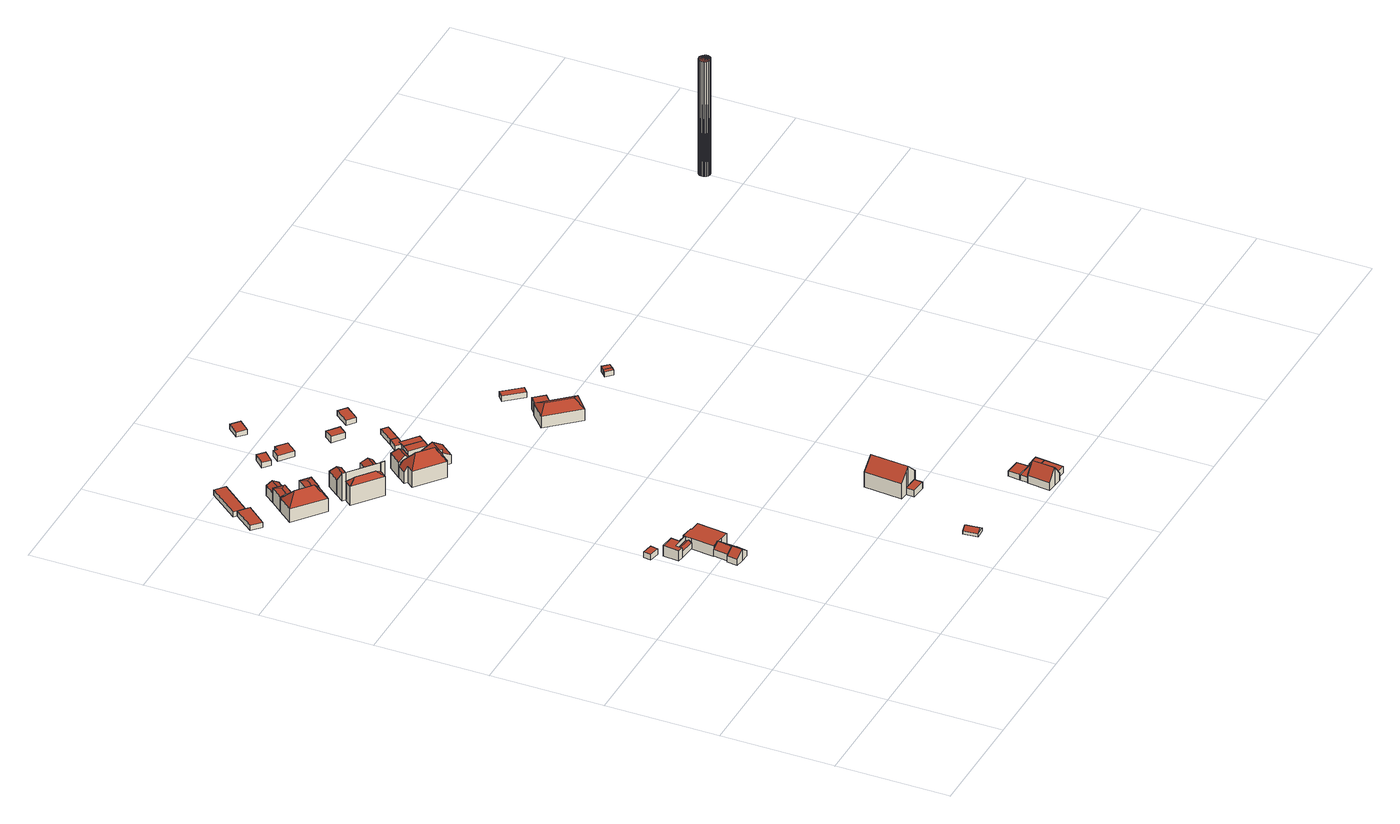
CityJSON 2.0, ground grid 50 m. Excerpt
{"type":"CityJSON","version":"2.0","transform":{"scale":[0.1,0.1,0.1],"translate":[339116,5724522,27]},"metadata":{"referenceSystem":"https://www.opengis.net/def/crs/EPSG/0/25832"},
"CityObjects":{
"building1":{"type":"Building","attributes":{"Geometrietyp2DReferenz":"3000","Gemeindeschluessel":"05170048","function":"31001_2723","roofType":"1000","measuredHeight":2.65},"address":[{"country":"Germany","locality":"Wesel","thoroughfareNumber":"62","thoroughfareName":"RWE-Straße"}],"geometry":[{"type":"Solid","lod":"2","boundaries":[[[[0,1,2,3]],[[4,5,1,0]],[[6,7,5,4]],[[3,2,7,6]],[[4,0,3,6]],[[1,5,7,2]]]],"semantics":{"surfaces":[{"type":"WallSurface"},{"type":"RoofSurface"},{"type":"GroundSurface"}],"values":[[0,0,0,0,1,2]]}}]},
"building2":{"type":"Building","attributes":{"Geometrietyp2DReferenz":"3000","Gemeindeschluessel":"05170048","function":"31001_2463","roofType":"1000","measuredHeight":2.34},"geometry":[{"type":"Solid","lod":"2","boundaries":[[[[8,9,10,11]],[[12,13,9,8]],[[14,15,13,12]],[[16,17,15,14]],[[11,10,17,16]],[[14,12,8,11,16]],[[9,13,15,17,10]]]],"semantics":{"surfaces":[{"type":"WallSurface"},{"type":"RoofSurface"},{"type":"GroundSurface"}],"values":[[0,0,0,0,0,1,2]]}}]},
"building3":{"type":"Building","attributes":{"Gemeindeschluessel":"05170048","Geometrietyp2DReferenz":"3000","function":"31001_2050"},"address":[{"country":"Germany","locality":"Wesel","thoroughfareNumber":"62","thoroughfareName":"RWE-Straße"}],"children":["building3-1","building3-2"]},
"building3-1":{"type":"BuildingPart","attributes":{"roofType":"3100","measuredHeight":5.36},"parents":["building3"],"geometry":[{"type":"Solid","lod":"2","boundaries":[[[[18,19,20,21]],[[22,23,19,18]],[[24,25,23,22]],[[26,27,25,24]],[[28,29,27,26]],[[18,21,30,22]],[[28,26,24,22,30]],[[31,20,19,23,25,27,29]],[[28,30,31,29]],[[30,21,20,31]]]],"semantics":{"surfaces":[{"type":"WallSurface"},{"type":"RoofSurface"},{"type":"GroundSurface"},{"type":"ClosureSurface"}],"values":[[0,0,0,0,0,1,1,2,3,3]]}}]},
"building3-2":{"type":"BuildingPart","attributes":{"roofType":"3100","measuredHeight":5.38},"parents":["building3"],"geometry":[{"type":"MultiSurface","lod":"2","boundaries":[[[32,33,34,35]],[[36,37,33,32]],[[38,39,37,36]],[[40,20,39,38]],[[41,42,29,28]],[[43,44,42,41]],[[35,34,44,43]],[[40,38,36,32,35,45]],[[43,41,28,45,35]],[[33,37,39,20,31,29,42,44,34]],[[45,30,21,40]],[[30,31,20,21]],[[45,30,31]],[[30,28,29,31]]],"semantics":{"surfaces":[{"type":"WallSurface"},{"type":"RoofSurface"},{"type":"GroundSurface"},{"type":"ClosureSurface"}],"values":[0,0,0,0,0,0,0,1,1,2,0,3,0,3]}}]},
"building4":{"type":"Building","attributes":{"Gemeindeschluessel":"05170048","Geometrietyp2DReferenz":"3000","function":"31001_2463"},"address":[{"country":"Germany","locality":"Wesel","thoroughfareNumber":"62","thoroughfareName":"RWE-Straße"}],"children":["building4-1","building4-2"]},
"building4-1":{"type":"BuildingPart","attributes":{"roofType":"1000","measuredHeight":4.88},"parents":["building4"],"geometry":[{"type":"MultiSurface","lod":"2","boundaries":[[[46,47,48,49]],[[50,51,47,46]],[[52,53,51,50]],[[54,55,53,52]],[[56,57,55,54]],[[49,48,58,59]],[[60,56,54,52,50,46,49,59]],[[47,51,53,55,57,61,58,48]],[[62,63,61,57]],[[56,60,64,65]],[[65,64,63,62]],[[63,66,58,61]],[[60,59,67,68,64]],[[64,67,66,63]],[[68,67,64]]],"semantics":{"surfaces":[{"type":"WallSurface"},{"type":"RoofSurface"},{"type":"GroundSurface"},{"type":"ClosureSurface"}],"values":[0,0,0,0,0,0,1,2,0,0,3,0,0,3,3]}}]},
"building4-2":{"type":"BuildingPart","attributes":{"roofType":"3100","measuredHeight":3.62},"address":[{"country":"Germany","locality":"Wesel","thoroughfareNumber":"62","thoroughfareName":"RWE-Straße"}],"parents":["building4"],"geometry":[{"type":"Solid","lod":"2","boundaries":[[[[69,70,62,65]],[[67,66,70,69]],[[65,71,69]],[[64,68,71,65]],[[69,71,68,67]],[[62,70,66,63]],[[64,65,62,63]],[[67,64,63,66]],[[67,68,64]]]],"semantics":{"surfaces":[{"type":"WallSurface"},{"type":"RoofSurface"},{"type":"GroundSurface"},{"type":"ClosureSurface"}],"values":[[0,0,0,1,1,2,3,3,3]]}}]},
"building5":{"type":"Building","attributes":{"Geometrietyp2DReferenz":"3000","Gemeindeschluessel":"05170048","function":"31001_1010","roofType":"9999","measuredHeight":4.93},"address":[{"country":"Germany","locality":"Wesel","thoroughfareNumber":"62","thoroughfareName":"RWE-Straße"}],"geometry":[{"type":"Solid","lod":"2","boundaries":[[[[72,73,74,75,76,77,78,54,56,79,80]],[[79,81,82,80]],[[56,57,81,79]],[[54,55,57,56]],[[78,83,55,54]],[[77,84,83,78]],[[76,85,84,77]],[[75,86,85,76]],[[74,87,86,75]],[[73,88,87,74]],[[72,89,88,73]],[[80,82,89,72]],[[81,57,55,83,84,85,86,87,88,89,82]]]],"semantics":{"surfaces":[{"type":"RoofSurface"},{"type":"WallSurface"},{"type":"GroundSurface"}],"values":[[0,1,1,1,1,1,1,1,1,1,1,1,2]]}}]},
"building6":{"type":"Building","attributes":{"Geometrietyp2DReferenz":"3000","Gemeindeschluessel":"05170048","function":"31001_1010","roofType":"3200","measuredHeight":11.34},"address":[{"country":"Germany","locality":"Wesel","thoroughfareNumber":"59","thoroughfareName":"RWE-Straße"},{"country":"Germany","locality":"Wesel","thoroughfareNumber":"57","thoroughfareName":"RWE-Straße"}],"geometry":[{"type":"Solid","lod":"2","boundaries":[[[[90,91,92,93]],[[94,95,91,90]],[[96,97,95,94]],[[98,99,97,96]],[[100,101,99,98]],[[93,92,101,100]],[[102,93,100,103]],[[100,98,103]],[[103,98,96,94,90,102]],[[90,93,102]],[[91,95,97,99,101,92]]]],"semantics":{"surfaces":[{"type":"WallSurface"},{"type":"RoofSurface"},{"type":"GroundSurface"}],"values":[[0,0,0,0,0,0,1,1,1,1,2]]}}]},
"building7":{"type":"Building","attributes":{"Geometrietyp2DReferenz":"3000","Gemeindeschluessel":"05170048","function":"31001_2463","roofType":"1000","measuredHeight":2.32},"geometry":[{"type":"Solid","lod":"2","boundaries":[[[[104,105,106,107]],[[11,10,105,104]],[[16,17,10,11]],[[108,109,17,16]],[[107,106,109,108]],[[16,11,104,107,108]],[[105,10,17,109,106]]]],"semantics":{"surfaces":[{"type":"WallSurface"},{"type":"RoofSurface"},{"type":"GroundSurface"}],"values":[[0,0,0,0,0,1,2]]}}]},
"building8":{"type":"Building","attributes":{"Geometrietyp2DReferenz":"3000","Gemeindeschluessel":"05170048","function":"31001_1010","roofType":"5000","measuredHeight":7.54},"address":[{"country":"Germany","locality":"Wesel","thoroughfareNumber":"57","thoroughfareName":"RWE-Straße"}],"geometry":[{"type":"Solid","lod":"2","boundaries":[[[[110,111,91,112]],[[113,114,111,110]],[[115,95,114,113]],[[112,91,95,115]],[[110,116,113]],[[115,117,112]],[[112,117,116,110]],[[113,116,117,115]],[[111,114,95,91]]]],"semantics":{"surfaces":[{"type":"WallSurface"},{"type":"RoofSurface"},{"type":"GroundSurface"}],"values":[[0,0,0,0,1,0,1,1,2]]}}]},
"building9":{"type":"Building","attributes":{"Geometrietyp2DReferenz":"3000","Gemeindeschluessel":"05170048","function":"31001_1010","roofType":"3100","measuredHeight":6.24},"address":[{"country":"Germany","locality":"Wesel","thoroughfareNumber":"57","thoroughfareName":"RWE-Straße"}],"geometry":[{"type":"Solid","lod":"2","boundaries":[[[[118,114,119,120]],[[121,111,114,118]],[[122,123,111,121]],[[120,119,123,122]],[[118,124,121]],[[122,125,120]],[[120,125,124,118]],[[121,124,125,122]],[[114,111,123,119]]]],"semantics":{"surfaces":[{"type":"WallSurface"},{"type":"RoofSurface"},{"type":"GroundSurface"}],"values":[[0,0,0,0,0,0,1,1,2]]}}]},
"building10":{"type":"Building","attributes":{"Geometrietyp2DReferenz":"3000","Gemeindeschluessel":"05170048","function":"31001_1010","roofType":"5000","measuredHeight":7.49},"address":[{"country":"Germany","locality":"Wesel","thoroughfareNumber":"59","thoroughfareName":"RWE-Straße"}],"geometry":[{"type":"Solid","lod":"2","boundaries":[[[[126,127,128,129]],[[130,131,127,126]],[[132,133,131,130]],[[129,128,133,132]],[[126,134,130]],[[132,135,129]],[[129,135,134,126]],[[130,134,135,132]],[[127,131,133,128]]]],"semantics":{"surfaces":[{"type":"WallSurface"},{"type":"RoofSurface"},{"type":"GroundSurface"}],"values":[[0,0,0,0,1,0,1,1,2]]}}]},
"building11":{"type":"Building","attributes":{"Gemeindeschluessel":"05170048","Geometrietyp2DReferenz":"3000","function":"31001_1010"},"address":[{"country":"Germany","locality":"Wesel","thoroughfareNumber":"63","thoroughfareName":"RWE-Straße"},{"country":"Germany","locality":"Wesel","thoroughfareNumber":"61","thoroughfareName":"RWE-Straße"}],"children":["building11-1","building11-2"]},
"building11-1":{"type":"BuildingPart","attributes":{"roofType":"2100","measuredHeight":13.4},"parents":["building11"],"geometry":[{"type":"MultiSurface","lod":"2","boundaries":[[[136,137,138,139]],[[140,141,137,136]],[[142,143,141,140]],[[144,145,143,142]],[[146,147,145,144]],[[148,149,150,151]],[[152,153,149,148]],[[154,155,153,152]],[[139,138,155,154]],[[152,148,151,146,144,142,140,136,139,154]],[[137,141,143,145,147,150,149,153,155,138]],[[146,151,156,157]],[[150,147,157,156]]],"semantics":{"surfaces":[{"type":"WallSurface"},{"type":"RoofSurface"},{"type":"GroundSurface"},{"type":"ClosureSurface"}],"values":[0,0,0,0,0,0,0,0,0,1,2,0,3]}}]},
"building11-2":{"type":"BuildingPart","attributes":{"roofType":"3200","measuredHeight":11.48},"parents":["building11"],"geometry":[{"type":"Solid","lod":"2","boundaries":[[[[158,157,156,159]],[[156,160,159]],[[150,147,161,162]],[[156,150,162,160]],[[163,161,147,157]],[[160,162,161,163]],[[159,160,163,158]],[[163,157,158]],[[156,157,147,150]]]],"semantics":{"surfaces":[{"type":"RoofSurface"},{"type":"GroundSurface"},{"type":"WallSurface"},{"type":"ClosureSurface"}],"values":[[0,0,1,2,2,2,0,0,3]]}}]},
"building12":{"type":"Building","attributes":{"Geometrietyp2DReferenz":"3000","Gemeindeschluessel":"05170048","function":"31001_1010","roofType":"5000","measuredHeight":9.35},"address":[{"country":"Germany","locality":"Wesel","thoroughfareNumber":"61","thoroughfareName":"RWE-Straße"}],"geometry":[{"type":"Solid","lod":"2","boundaries":[[[[164,165,155,166]],[[167,168,165,164]],[[169,138,168,167]],[[166,155,138,169]],[[164,170,167]],[[169,171,166]],[[166,171,170,164]],[[167,170,171,169]],[[165,168,138,155]]]],"semantics":{"surfaces":[{"type":"WallSurface"},{"type":"RoofSurface"},{"type":"GroundSurface"}],"values":[[0,0,0,0,1,0,1,1,2]]}}]},
"building13":{"type":"Building","attributes":{"Geometrietyp2DReferenz":"3000","Gemeindeschluessel":"05170048","function":"31001_2723","roofType":"3100","measuredHeight":2.73},"address":[{"country":"Germany","locality":"Wesel","thoroughfareNumber":"77","thoroughfareName":"RWE-Straße"}],"geometry":[{"type":"Solid","lod":"2","boundaries":[[[[172,173,174,175]],[[176,177,173,172]],[[178,179,177,176]],[[175,174,179,178]],[[172,180,176]],[[178,181,175]],[[175,181,180,172]],[[176,180,181,178]],[[173,177,179,174]]]],"semantics":{"surfaces":[{"type":"WallSurface"},{"type":"RoofSurface"},{"type":"GroundSurface"}],"values":[[0,0,0,0,0,0,1,1,2]]}}]},
"building14":{"type":"Building","attributes":{"Geometrietyp2DReferenz":"3000","Gemeindeschluessel":"05170048","function":"31001_1010","roofType":"5000","measuredHeight":9.34},"address":[{"country":"Germany","locality":"Wesel","thoroughfareNumber":"63","thoroughfareName":"RWE-Straße"}],"geometry":[{"type":"Solid","lod":"2","boundaries":[[[[182,183,137,136]],[[184,185,183,182]],[[140,141,185,184]],[[136,137,141,140]],[[182,186,184]],[[140,187,136]],[[136,187,186,182]],[[184,186,187,140]],[[183,185,141,137]]]],"semantics":{"surfaces":[{"type":"WallSurface"},{"type":"RoofSurface"},{"type":"GroundSurface"}],"values":[[0,0,0,0,1,0,1,1,2]]}}]},
"building15":{"type":"Building","attributes":{"Geometrietyp2DReferenz":"3000","Gemeindeschluessel":"05170048","function":"31001_1010","roofType":"3200","measuredHeight":13.01},"address":[{"country":"Germany","locality":"Wesel","thoroughfareNumber":"67","thoroughfareName":"RWE-Straße"},{"country":"Germany","locality":"Wesel","thoroughfareNumber":"65","thoroughfareName":"RWE-Straße"}],"geometry":[{"type":"Solid","lod":"2","boundaries":[[[[188,189,190,191]],[[192,193,189,188]],[[194,195,193,192]],[[196,197,195,194]],[[198,199,197,196]],[[200,201,199,198]],[[202,203,201,200]],[[204,205,203,202]],[[206,207,205,204]],[[208,209,207,206]],[[210,211,209,208]],[[212,213,211,210]],[[191,190,213,212]],[[214,206,204,215]],[[204,202,200,198,196,194,215]],[[215,194,192,188,191,214]],[[191,212,210,208,206,214]],[[189,193,195,197,199,201,203,205,207,209,211,213,190]]]],"semantics":{"surfaces":[{"type":"WallSurface"},{"type":"RoofSurface"},{"type":"GroundSurface"}],"values":[[0,0,0,0,0,0,0,0,0,0,0,0,0,1,1,1,1,2]]}}]},
"building16":{"type":"Building","attributes":{"Geometrietyp2DReferenz":"3000","Gemeindeschluessel":"05170048","function":"31001_1313","roofType":"1000","measuredHeight":2.64},"address":[{"country":"Germany","locality":"Wesel","thoroughfareNumber":"57","thoroughfareName":"RWE-Straße"}],"geometry":[{"type":"Solid","lod":"2","boundaries":[[[[216,217,218,219]],[[220,221,217,216]],[[222,223,221,220]],[[219,218,223,222]],[[220,216,219,222]],[[217,221,223,218]]]],"semantics":{"surfaces":[{"type":"WallSurface"},{"type":"RoofSurface"},{"type":"GroundSurface"}],"values":[[0,0,0,0,1,2]]}}]},
"building17":{"type":"Building","attributes":{"Geometrietyp2DReferenz":"3000","Gemeindeschluessel":"05170048","function":"31001_1010","roofType":"5000","measuredHeight":9.54},"address":[{"country":"Germany","locality":"Wesel","thoroughfareNumber":"65","thoroughfareName":"RWE-Straße"}],"geometry":[{"type":"Solid","lod":"2","boundaries":[[[[224,225,226,227]],[[228,229,225,224]],[[230,231,229,228]],[[227,226,231,230]],[[224,232,228]],[[230,233,227]],[[227,233,232,224]],[[228,232,233,230]],[[225,229,231,226]]]],"semantics":{"surfaces":[{"type":"WallSurface"},{"type":"RoofSurface"},{"type":"GroundSurface"}],"values":[[0,0,0,0,1,0,1,1,2]]}}]},
"building18":{"type":"Building","attributes":{"Geometrietyp2DReferenz":"3000","Gemeindeschluessel":"05170048","function":"31001_1313","roofType":"1000","measuredHeight":2.61},"address":[{"country":"Germany","locality":"Wesel","thoroughfareNumber":"59","thoroughfareName":"RWE-Straße"}],"geometry":[{"type":"Solid","lod":"2","boundaries":[[[[234,235,236,237]],[[238,239,235,234]],[[240,241,239,238]],[[242,243,241,240]],[[244,245,243,242]],[[237,236,245,244]],[[242,240,238,234,237,244]],[[235,239,241,243,245,236]]]],"semantics":{"surfaces":[{"type":"WallSurface"},{"type":"RoofSurface"},{"type":"GroundSurface"}],"values":[[0,0,0,0,0,0,1,2]]}}]},
"building19":{"type":"Building","attributes":{"Geometrietyp2DReferenz":"3000","Gemeindeschluessel":"05170048","function":"31001_1010","roofType":"3100","measuredHeight":6.7},"address":[{"country":"Germany","locality":"Wesel","thoroughfareNumber":"67","thoroughfareName":"RWE-Straße"}],"geometry":[{"type":"Solid","lod":"2","boundaries":[[[[246,247,248,249]],[[250,251,247,246]],[[252,253,251,250]],[[254,255,253,252]],[[256,257,255,254]],[[258,259,257,256]],[[260,261,259,258]],[[249,248,261,260]],[[254,252,250,256]],[[246,249,260,258,256,250]],[[247,251,253,255,257,259,261,248]]]],"semantics":{"surfaces":[{"type":"WallSurface"},{"type":"RoofSurface"},{"type":"GroundSurface"}],"values":[[0,0,0,0,0,0,0,0,1,1,2]]}}]},
"building20":{"type":"Building","attributes":{"Geometrietyp2DReferenz":"3000","Gemeindeschluessel":"05170048","function":"31001_2463","roofType":"1000","measuredHeight":2.94},"address":[{"country":"Germany","locality":"Wesel","thoroughfareNumber":"77","thoroughfareName":"RWE-Straße"}],"geometry":[{"type":"Solid","lod":"2","boundaries":[[[[262,263,264,265]],[[266,267,263,262]],[[268,269,267,266]],[[270,271,269,268]],[[272,273,271,270]],[[265,264,273,272]],[[270,268,266,262,265,272]],[[263,267,269,271,273,264]]]],"semantics":{"surfaces":[{"type":"WallSurface"},{"type":"RoofSurface"},{"type":"GroundSurface"}],"values":[[0,0,0,0,0,0,1,2]]}}]},
"building21":{"type":"Building","attributes":{"Geometrietyp2DReferenz":"3000","Gemeindeschluessel":"05170048","function":"31001_2463","roofType":"1000","measuredHeight":2.58},"address":[{"country":"Germany","locality":"Wesel","thoroughfareNumber":"67","thoroughfareName":"RWE-Straße"}],"geometry":[{"type":"Solid","lod":"2","boundaries":[[[[274,275,276,277]],[[278,279,275,274]],[[280,281,279,278]],[[277,276,281,280]],[[278,274,277,280]],[[275,279,281,276]]]],"semantics":{"surfaces":[{"type":"WallSurface"},{"type":"RoofSurface"},{"type":"GroundSurface"}],"values":[[0,0,0,0,1,2]]}}]},
"building22":{"type":"Building","attributes":{"Geometrietyp2DReferenz":"3000","Gemeindeschluessel":"05170048","function":"31001_1010","roofType":"3100","measuredHeight":12.37},"address":[{"country":"Germany","locality":"Wesel","thoroughfareNumber":"77","thoroughfareName":"RWE-Straße"}],"geometry":[{"type":"Solid","lod":"2","boundaries":[[[[282,283,284,285]],[[286,287,283,282]],[[288,289,287,286]],[[290,291,289,288]],[[292,293,291,290]],[[294,295,293,292]],[[296,297,295,294]],[[298,299,297,296]],[[300,301,299,298]],[[302,303,301,300]],[[285,284,303,302]],[[282,285,302,300,298,296,286]],[[294,292,290,288,286,296]],[[283,287,289,291,293,295,297,299,301,303,284]]]],"semantics":{"surfaces":[{"type":"WallSurface"},{"type":"RoofSurface"},{"type":"GroundSurface"}],"values":[[0,0,0,0,0,0,0,0,0,0,0,1,1,2]]}}]},
"building23":{"type":"Building","attributes":{"Geometrietyp2DReferenz":"3000","Gemeindeschluessel":"05170048","function":"51009_1610","roofType":"1000","measuredHeight":2.26},"geometry":[{"type":"Solid","lod":"2","boundaries":[[[[304,305,306,307]],[[308,309,305,304]],[[310,311,309,308]],[[312,313,311,310]],[[314,315,313,312]],[[307,306,315,314]],[[312,310,308,304,307,314]],[[305,309,311,313,315,306]]]],"semantics":{"surfaces":[{"type":"WallSurface"},{"type":"RoofSurface"},{"type":"GroundSurface"}],"values":[[0,0,0,0,0,0,1,2]]}}]},
"building24":{"type":"Building","attributes":{"Geometrietyp2DReferenz":"3000","Gemeindeschluessel":"05170048","function":"31001_2723","roofType":"1000","measuredHeight":2.53},"address":[{"country":"Germany","locality":"Wesel","thoroughfareNumber":"67","thoroughfareName":"RWE-Straße"}],"geometry":[{"type":"Solid","lod":"2","boundaries":[[[[316,317,309,318]],[[278,279,317,316]],[[274,275,279,278]],[[318,309,275,274]],[[278,316,318,274]],[[317,279,275,309]]]],"semantics":{"surfaces":[{"type":"WallSurface"},{"type":"RoofSurface"},{"type":"GroundSurface"}],"values":[[0,0,0,0,1,2]]}}]},
"building25":{"type":"Building","attributes":{"Geometrietyp2DReferenz":"3000","Gemeindeschluessel":"05170048","function":"31001_1313","roofType":"1000","measuredHeight":2.3},"address":[{"country":"Germany","locality":"Wesel","thoroughfareNumber":"57","thoroughfareName":"RWE-Straße"}],"geometry":[{"type":"Solid","lod":"2","boundaries":[[[[319,320,321,322]],[[323,324,320,319]],[[325,326,324,323]],[[322,321,326,325]],[[323,319,322,325]],[[320,324,326,321]]]],"semantics":{"surfaces":[{"type":"WallSurface"},{"type":"RoofSurface"},{"type":"GroundSurface"}],"values":[[0,0,0,0,1,2]]}}]},
"building26":{"type":"Building","attributes":{"Geometrietyp2DReferenz":"3000","Gemeindeschluessel":"05170048","function":"31001_1313","roofType":"1000","measuredHeight":2.9},"address":[{"country":"Germany","locality":"Wesel","thoroughfareNumber":"63","thoroughfareName":"RWE-Straße"}],"geometry":[{"type":"Solid","lod":"2","boundaries":[[[[327,328,329,330]],[[331,332,328,327]],[[333,334,332,331]],[[330,329,334,333]],[[331,327,330,333]],[[328,332,334,329]]]],"semantics":{"surfaces":[{"type":"WallSurface"},{"type":"RoofSurface"},{"type":"GroundSurface"}],"values":[[0,0,0,0,1,2]]}}]},
"building27":{"type":"Building","attributes":{"Geometrietyp2DReferenz":"3000","Gemeindeschluessel":"05170048","function":"31001_2723","roofType":"1000","measuredHeight":2.36},"address":[{"country":"Germany","locality":"Wesel","thoroughfareNumber":"65","thoroughfareName":"RWE-Straße"}],"geometry":[{"type":"Solid","lod":"2","boundaries":[[[[307,335,336,337]],[[314,338,335,307]],[[339,340,338,314]],[[337,336,340,339]],[[314,307,337,339]],[[335,338,340,336]]]],"semantics":{"surfaces":[{"type":"WallSurface"},{"type":"RoofSurface"},{"type":"GroundSurface"}],"values":[[0,0,0,0,1,2]]}}]},
"building28":{"type":"Building","attributes":{"Geometrietyp2DReferenz":"3000","Gemeindeschluessel":"05170048","function":"31001_1010","roofType":"3100","measuredHeight":8.57},"address":[{"country":"Germany","locality":"Wesel","thoroughfareNumber":"81","thoroughfareName":"RWE-Straße"}],"geometry":[{"type":"Solid","lod":"2","boundaries":[[[[341,342,343,344]],[[345,346,342,341]],[[347,348,346,345]],[[349,350,348,347]],[[351,352,350,349]],[[353,354,352,351]],[[355,356,354,353]],[[357,358,356,355]],[[344,343,358,357]],[[347,345,341,344,349]],[[357,355,353,351,349,344]],[[342,346,348,350,352,354,356,358,343]]]],"semantics":{"surfaces":[{"type":"WallSurface"},{"type":"RoofSurface"},{"type":"GroundSurface"}],"values":[[0,0,0,0,0,0,0,0,0,1,1,2]]}}]},
"building29":{"type":"Building","attributes":{"Geometrietyp2DReferenz":"3000","Gemeindeschluessel":"05170048","function":"31001_1010","roofType":"1000","measuredHeight":2.46},"address":[{"country":"Germany","locality":"Wesel","thoroughfareNumber":"81","thoroughfareName":"RWE-Straße"}],"geometry":[{"type":"Solid","lod":"2","boundaries":[[[[359,360,361,362]],[[363,364,360,359]],[[365,366,364,363]],[[367,352,366,365]],[[368,348,352,367]],[[362,361,348,368]],[[367,365,363,359,362,368]],[[360,364,366,352,348,361]]]],"semantics":{"surfaces":[{"type":"WallSurface"},{"type":"RoofSurface"},{"type":"GroundSurface"}],"values":[[0,0,0,0,0,0,1,2]]}}]},
"building30":{"type":"Building","attributes":{"Geometrietyp2DReferenz":"3000","Gemeindeschluessel":"05170048","function":"31001_2463","roofType":"1000","measuredHeight":2.49},"address":[{"country":"Germany","locality":"Wesel","thoroughfareNumber":"81","thoroughfareName":"RWE-Straße"}],"geometry":[{"type":"Solid","lod":"2","boundaries":[[[[369,370,371,372]],[[359,360,370,369]],[[362,361,360,359]],[[372,371,361,362]],[[359,369,372,362]],[[370,360,361,371]]]],"semantics":{"surfaces":[{"type":"WallSurface"},{"type":"RoofSurface"},{"type":"GroundSurface"}],"values":[[0,0,0,0,1,2]]}}]},
"building31":{"type":"Building","attributes":{"Geometrietyp2DReferenz":"3000","Gemeindeschluessel":"05170048","function":"31001_1313","roofType":"1000","measuredHeight":2.57},"address":[{"country":"Germany","locality":"Wesel","thoroughfareNumber":"65","thoroughfareName":"RWE-Straße"}],"geometry":[{"type":"Solid","lod":"2","boundaries":[[[[373,374,375,376]],[[377,378,374,373]],[[379,380,378,377]],[[376,375,380,379]],[[377,373,376,379]],[[374,378,380,375]]]],"semantics":{"surfaces":[{"type":"WallSurface"},{"type":"RoofSurface"},{"type":"GroundSurface"}],"values":[[0,0,0,0,1,2]]}}]},
"building32":{"type":"Building","attributes":{"Geometrietyp2DReferenz":"3000","Gemeindeschluessel":"05170048","function":"31001_1010","roofType":"1000","measuredHeight":3.11},"address":[{"country":"Germany","locality":"Wesel","thoroughfareNumber":"81","thoroughfareName":"RWE-Straße"}],"geometry":[{"type":"Solid","lod":"2","boundaries":[[[[381,382,383,384]],[[385,386,382,381]],[[387,388,386,385]],[[384,383,388,387]],[[385,381,384,387]],[[382,386,388,383]]]],"semantics":{"surfaces":[{"type":"WallSurface"},{"type":"RoofSurface"},{"type":"GroundSurface"}],"values":[[0,0,0,0,1,2]]}}]},
"building33":{"type":"Building","attributes":{"Geometrietyp2DReferenz":"3000","Gemeindeschluessel":"05170048","function":"51009_1610","roofType":"1000","measuredHeight":3.31},"geometry":[{"type":"Solid","lod":"2","boundaries":[[[[381,389,390,391]],[[384,392,389,381]],[[393,394,392,384]],[[395,396,394,393]],[[391,390,396,395]],[[393,384,381,391,395]],[[389,392,394,396,390]]]],"semantics":{"surfaces":[{"type":"WallSurface"},{"type":"RoofSurface"},{"type":"GroundSurface"}],"values":[[0,0,0,0,0,1,2]]}}]},
"building34":{"type":"Building","attributes":{"Gemeindeschluessel":"05170048","Geometrietyp2DReferenz":"3000","function":"31001_1010"},"address":[{"country":"Germany","locality":"Wesel","thoroughfareNumber":"71","thoroughfareName":"RWE-Straße"}],"children":["building34-1","building34-2"]},
"building34-1":{"type":"BuildingPart","attributes":{"roofType":"3200","measuredHeight":8.27},"parents":["building34"],"geometry":[{"type":"MultiSurface","lod":"2","boundaries":[[[397,398,399,400]],[[401,402,403,404]],[[405,406,402,401]],[[400,399,406,405]],[[407,400,405,408]],[[405,401,408]],[[408,401,404,397,407]],[[397,400,407]],[[398,403,402,406,399]],[[397,409,410,398]],[[403,410,409,404]]],"semantics":{"surfaces":[{"type":"WallSurface"},{"type":"RoofSurface"},{"type":"GroundSurface"},{"type":"ClosureSurface"}],"values":[0,0,0,0,1,1,1,1,2,0,3]}}]},
"building34-2":{"type":"BuildingPart","attributes":{"roofType":"1000","measuredHeight":5.59},"parents":["building34"],"geometry":[{"type":"Solid","lod":"2","boundaries":[[[[411,412,410,409]],[[413,414,412,411]],[[404,403,414,413]],[[413,411,409,404]],[[410,412,414,403]],[[409,410,403,404]]]],"semantics":{"surfaces":[{"type":"WallSurface"},{"type":"RoofSurface"},{"type":"GroundSurface"},{"type":"ClosureSurface"}],"values":[[0,0,0,1,2,3]]}}]},
"building35":{"type":"Building","attributes":{"Geometrietyp2DReferenz":"3000","Gemeindeschluessel":"05170048","function":"31001_2463","roofType":"1000","measuredHeight":2.62},"address":[{"country":"Germany","locality":"Wesel","thoroughfareNumber":"71","thoroughfareName":"RWE-Straße"}],"geometry":[{"type":"Solid","lod":"2","boundaries":[[[[415,416,417,418]],[[419,420,416,415]],[[421,422,420,419]],[[418,417,422,421]],[[419,415,418,421]],[[416,420,422,417]]]],"semantics":{"surfaces":[{"type":"WallSurface"},{"type":"RoofSurface"},{"type":"GroundSurface"}],"values":[[0,0,0,0,1,2]]}}]},
"building36":{"type":"Building","attributes":{"Geometrietyp2DReferenz":"3000","Gemeindeschluessel":"05170048","function":"51009_1610","roofType":"1000","measuredHeight":2.49},"geometry":[{"type":"Solid","lod":"2","boundaries":[[[[423,424,425,426]],[[427,428,424,423]],[[429,430,428,427]],[[426,425,430,429]],[[427,423,426,429]],[[424,428,430,425]]]],"semantics":{"surfaces":[{"type":"WallSurface"},{"type":"RoofSurface"},{"type":"GroundSurface"}],"values":[[0,0,0,0,1,2]]}}]},
"building37":{"type":"Building","attributes":{"Geometrietyp2DReferenz":"3000","Gemeindeschluessel":"05170048","function":"31001_2723","roofType":"1000","measuredHeight":2.56},"address":[{"country":"Germany","locality":"Wesel","thoroughfareNumber":"71","thoroughfareName":"RWE-Straße"}],"geometry":[{"type":"Solid","lod":"2","boundaries":[[[[431,432,433,434]],[[426,435,432,431]],[[429,436,435,426]],[[434,433,436,429]],[[426,431,434,429]],[[432,435,436,433]]]],"semantics":{"surfaces":[{"type":"WallSurface"},{"type":"RoofSurface"},{"type":"GroundSurface"}],"values":[[0,0,0,0,1,2]]}}]},
"building38":{"type":"Building","attributes":{"Geometrietyp2DReferenz":"1000","Gemeindeschluessel":"05170048","function":"51002_1251","roofType":"1000","measuredHeight":55.01},"geometry":[{"type":"Solid","lod":"2","boundaries":[[[[437,438,439]],[[438,440,439]],[[441,442,437]],[[442,438,437]],[[443,444,441]],[[444,442,441]],[[445,446,443]],[[446,444,443]],[[447,448,445]],[[448,446,445]],[[449,450,447]],[[450,448,447]],[[451,452,449]],[[452,450,449]],[[453,454,451]],[[454,452,451]],[[455,456,453]],[[456,454,453]],[[457,458,455]],[[458,456,455]],[[459,460,457]],[[460,458,457]],[[461,462,459]],[[462,460,459]],[[463,464,461]],[[464,462,461]],[[465,466,463]],[[466,464,463]],[[467,468,465]],[[468,466,465]],[[469,470,467]],[[470,468,467]],[[471,472,469]],[[472,470,469]],[[473,474,471]],[[474,472,471]],[[475,476,473]],[[476,474,473]],[[439,440,475]],[[440,476,475]],[[440,438,476]],[[438,442,476]],[[442,444,476]],[[444,446,476]],[[446,448,476]],[[448,450,476]],[[450,452,476]],[[452,454,476]],[[454,456,476]],[[456,458,476]],[[458,460,476]],[[460,462,476]],[[462,464,476]],[[464,466,476]],[[466,468,476]],[[468,470,476]],[[470,472,476]],[[472,474,476]],[[437,439,441]],[[439,475,441]],[[475,473,441]],[[473,471,441]],[[471,469,441]],[[469,467,441]],[[467,465,441]],[[465,463,441]],[[463,461,441]],[[461,459,441]],[[459,457,441]],[[457,455,441]],[[455,453,441]],[[453,451,441]],[[451,449,441]],[[449,447,441]],[[447,445,441]],[[445,443,441]]]],"semantics":{"surfaces":[{"type":"WallSurface"},{"type":"GroundSurface"},{"type":"RoofSurface"}],"values":[[0,0,0,0,0,0,0,0,0,0,0,0,0,0,0,0,0,0,0,0,0,0,0,0,0,0,0,0,0,0,0,0,0,0,0,0,0,0,0,0,1,1,1,1,1,1,1,1,1,1,1,1,1,1,1,1,1,1,2,2,2,2,2,2,2,2,2,2,2,2,2,2,2,2,2,2]]}}]}
},
"vertices":[
[535,1242,33],[535,1242,6],[541,1276,6],[541,1276,33],[488,1250,33],[488,1250,6],[493,1284,33],[493,1284,6],
[121,2821,37],[121,2821,13],[105,2834,13],[105,2834,37],[48,2732,37],[48,2732,13],[6,2767,37],[6,2767,13],[78,2856,37],[78,2856,13],
[605,1032,46],[605,1032,14],[598,967,14],[598,967,46],[636,1029,67],[636,1029,14],[667,1026,46],[667,1026,14],[666,1024,46],[666,1024,14],[659,960,46],[659,960,14],[628,963,67],[628,963,14],
[586,920,42],[586,920,14],[623,916,14],[623,916,68],[591,967,42],[591,967,14],[598,966,47],[598,966,14],[598,967,47],[666,959,42],[666,959,14],[660,912,42],[660,912,14],[628,963,68],
[526,1213,62],[526,1213,13],[518,1142,13],[518,1142,62],[586,1206,62],[586,1206,13],[582,1169,62],[582,1169,13],[622,1165,62],[622,1165,13],[620,1161,62],[620,1161,13],[542,1139,13],[542,1139,62],[545,1169,62],[545,1169,13],[620,1161,14],[545,1169,14],[545,1169,42],[620,1161,42],[542,1139,14],[542,1139,42],[544,1154,50],
[616,1132,42],[616,1132,14],[618,1146,50],
[667,1026,62],[666,1024,62],[706,1020,62],[721,1154,62],[675,1159,62],[676,1164,62],[622,1170,62],[616,1132,62],[605,1032,62],[616,1132,13],[605,1032,13],[622,1170,13],[676,1164,13],[675,1159,13],[721,1154,13],[706,1020,13],[666,1024,13],[667,1026,13],
[175,2714,78],[175,2714,14],[121,2648,14],[121,2648,78],[216,2681,78],[216,2681,14],[265,2641,78],[265,2641,14],[307,2608,78],[307,2608,14],[253,2541,78],[253,2541,14],[181,2654,128],[247,2601,128],
[213,2967,37],[213,2967,13],[171,3001,13],[171,3001,37],[63,2868,37],[63,2868,13],
[218,2767,83],[218,2767,14],[175,2714,83],[259,2733,83],[259,2733,14],[216,2681,83],[222,2730,90],[195,2697,90],
[259,2733,61],[295,2777,14],[295,2777,61],[218,2767,61],[253,2811,61],[253,2811,14],[238,2750,77],[274,2794,77],
[308,2694,83],[308,2694,15],[265,2641,15],[265,2641,83],[350,2661,83],[350,2661,15],[307,2608,83],[307,2608,15],[312,2657,90],[286,2624,90],
[474,2472,86],[474,2472,14],[410,2524,14],[410,2524,86],[516,2439,86],[516,2439,14],[487,2403,148],[487,2403,14],[474,2414,148],[474,2414,14],[473,2414,148],[473,2414,14],[353,2512,148],[353,2512,14],[353,2511,14],[353,2511,148],[340,2522,148],[340,2522,14],[369,2558,86],[369,2558,14],[353,2511,105],[473,2414,105],
[436,2419,129],[365,2476,129],[328,2481,105],[448,2383,14],[328,2481,14],[448,2383,105],
[412,2610,88],[412,2610,14],[369,2558,88],[453,2577,88],[453,2577,14],[410,2524,88],[425,2584,108],[390,2541,108],
[1198,138,33],[1198,138,19],[1192,203,19],[1192,203,33],[1153,134,33],[1153,134,19],[1147,199,33],[1147,199,19],[1175,136,47],[1169,201,47],
[517,2525,86],[517,2525,14],[559,2491,86],[559,2491,14],[529,2498,108],[495,2456,108],
[624,2352,91],[624,2352,14],[595,2375,14],[595,2375,91],[687,2300,91],[687,2300,14],[716,2277,91],[716,2277,14],[729,2266,91],[729,2266,14],[724,2261,66],[724,2261,14],[700,2231,66],[700,2231,14],[687,2242,91],[687,2242,14],[662,2212,91],[662,2212,14],[541,2310,91],[541,2310,14],[566,2340,91],[566,2340,14],[553,2350,66],[553,2350,14],[582,2386,66],[582,2386,14],[596,2319,144],[660,2267,144],
[448,2878,39],[448,2878,13],[490,2921,13],[490,2921,39],[418,2906,39],[418,2906,13],[460,2949,39],[460,2949,13],
[627,2442,87],[627,2442,15],[582,2386,15],[582,2386,87],[670,2408,87],[670,2408,15],[624,2352,87],[624,2352,15],[637,2411,111],[603,2369,111],
[545,2820,39],[545,2820,13],[585,2869,13],[585,2869,39],[486,2868,39],[486,2868,13],[512,2900,39],[512,2900,13],[528,2887,39],[528,2887,13],[541,2905,39],[541,2905,13],
[729,2266,78],[729,2266,15],[724,2261,15],[724,2261,78],[723,2271,82],[723,2271,15],[687,2300,56],[687,2300,15],[734,2357,56],[734,2357,15],[770,2328,82],[770,2328,15],[806,2300,56],[806,2300,15],[755,2238,56],[755,2238,15],
[1364,508,54],[1364,508,24],[1296,513,24],[1296,513,54],[1364,507,54],[1364,507,24],[1361,471,54],[1361,471,24],[1293,476,54],[1293,476,24],[1296,512,54],[1296,512,24],
[752,2446,40],[752,2446,15],[727,2415,15],[727,2415,40],[822,2389,40],[822,2389,15],[797,2358,40],[797,2358,15],
[1364,508,99],[1364,508,23],[1364,507,23],[1364,507,99],[1315,512,147],[1315,512,23],[1296,513,128],[1296,513,23],[1296,512,128],[1296,512,23],[1261,515,94],[1261,515,23],[1275,685,94],[1275,685,23],[1328,681,147],[1328,681,23],[1382,676,94],[1382,676,23],[1372,551,94],[1372,551,23],[1368,507,94],[1368,507,23],
[779,2466,38],[779,2466,15],[800,2491,15],[800,2491,38],[773,2472,38],[773,2472,15],[762,2458,38],[762,2458,15],[742,2475,38],[742,2475,15],[774,2511,38],[774,2511,15],
[843,2415,40],[843,2415,15],[773,2472,40],
[604,3053,37],[604,3053,14],[646,3101,14],[646,3101,37],[568,3085,37],[568,3085,14],[610,3132,37],[610,3132,14],
[739,2690,42],[739,2690,13],[768,2726,13],[768,2726,42],[690,2730,42],[690,2730,13],[718,2765,42],[718,2765,13],
[800,2491,14],[851,2555,14],[851,2555,38],[774,2511,14],[825,2576,38],[825,2576,14],
[1565,12,54],[1565,12,18],[1603,8,18],[1603,8,104],[1575,113,54],[1575,113,18],[1577,113,57],[1577,113,18],[1612,110,104],[1612,110,18],[1650,107,54],[1650,107,18],[1649,101,54],[1649,101,18],[1642,17,54],[1642,17,18],[1641,5,54],[1641,5,18],
[1649,143,43],[1649,143,18],[1581,149,18],[1581,149,43],[1653,143,43],[1653,143,18],[1653,142,43],[1653,142,18],[1650,107,43],[1577,113,43],
[1654,196,43],[1654,196,18],[1585,202,18],[1585,202,43],
[857,2696,39],[857,2696,14],[904,2756,14],[904,2756,39],[822,2724,39],[822,2724,14],[869,2784,39],[869,2784,14],
[1701,96,52],[1701,96,21],[1649,101,21],[1649,101,52],[1693,12,52],[1693,12,21],[1642,17,52],[1642,17,21],
[1701,96,19],[1705,138,19],[1705,138,52],[1649,101,19],[1650,107,52],[1650,107,19],[1653,142,52],[1653,142,19],
[1211,2088,59],[1211,2088,3],[1140,2025,3],[1140,2025,59],[1331,1952,59],[1331,1952,3],[1253,2041,3],[1253,2041,59],[1259,1889,59],[1259,1889,3],[1196,2034,86],[1275,1943,86],[1213,2086,59],[1213,2086,3],
[1243,2113,59],[1243,2113,3],[1283,2067,59],[1283,2067,3],
[1228,2236,39],[1228,2236,13],[1295,2158,13],[1295,2158,39],[1255,2259,39],[1255,2259,13],[1321,2181,39],[1321,2181,13],
[1573,1908,42],[1573,1908,17],[1586,1921,17],[1586,1921,42],[1547,1934,42],[1547,1934,17],[1560,1947,42],[1560,1947,17],
[1602,1938,42],[1602,1938,16],[1576,1963,16],[1576,1963,42],[1586,1921,16],[1560,1947,16],
[3003,2168,574],[3003,2168,24],[2998,2175,574],[2998,2175,24],[3005,2161,574],[3005,2161,24],[3005,2153,574],[3005,2153,24],[3003,2146,574],[3003,2146,24],[2998,2139,574],[2998,2139,24],[2992,2135,574],[2992,2135,24],[2984,2132,574],[2984,2132,24],[2977,2132,574],[2977,2132,24],[2969,2135,574],[2969,2135,24],[2963,2139,574],[2963,2139,24],[2958,2146,574],[2958,2146,24],[2956,2153,574],[2956,2153,24],[2956,2161,574],[2956,2161,24],[2958,2168,574],[2958,2168,24],[2963,2175,574],[2963,2175,24],[2969,2179,574],[2969,2179,24],[2977,2182,574],[2977,2182,24],[2984,2182,574],[2984,2182,24],[2992,2179,574],[2992,2179,24]
]}
